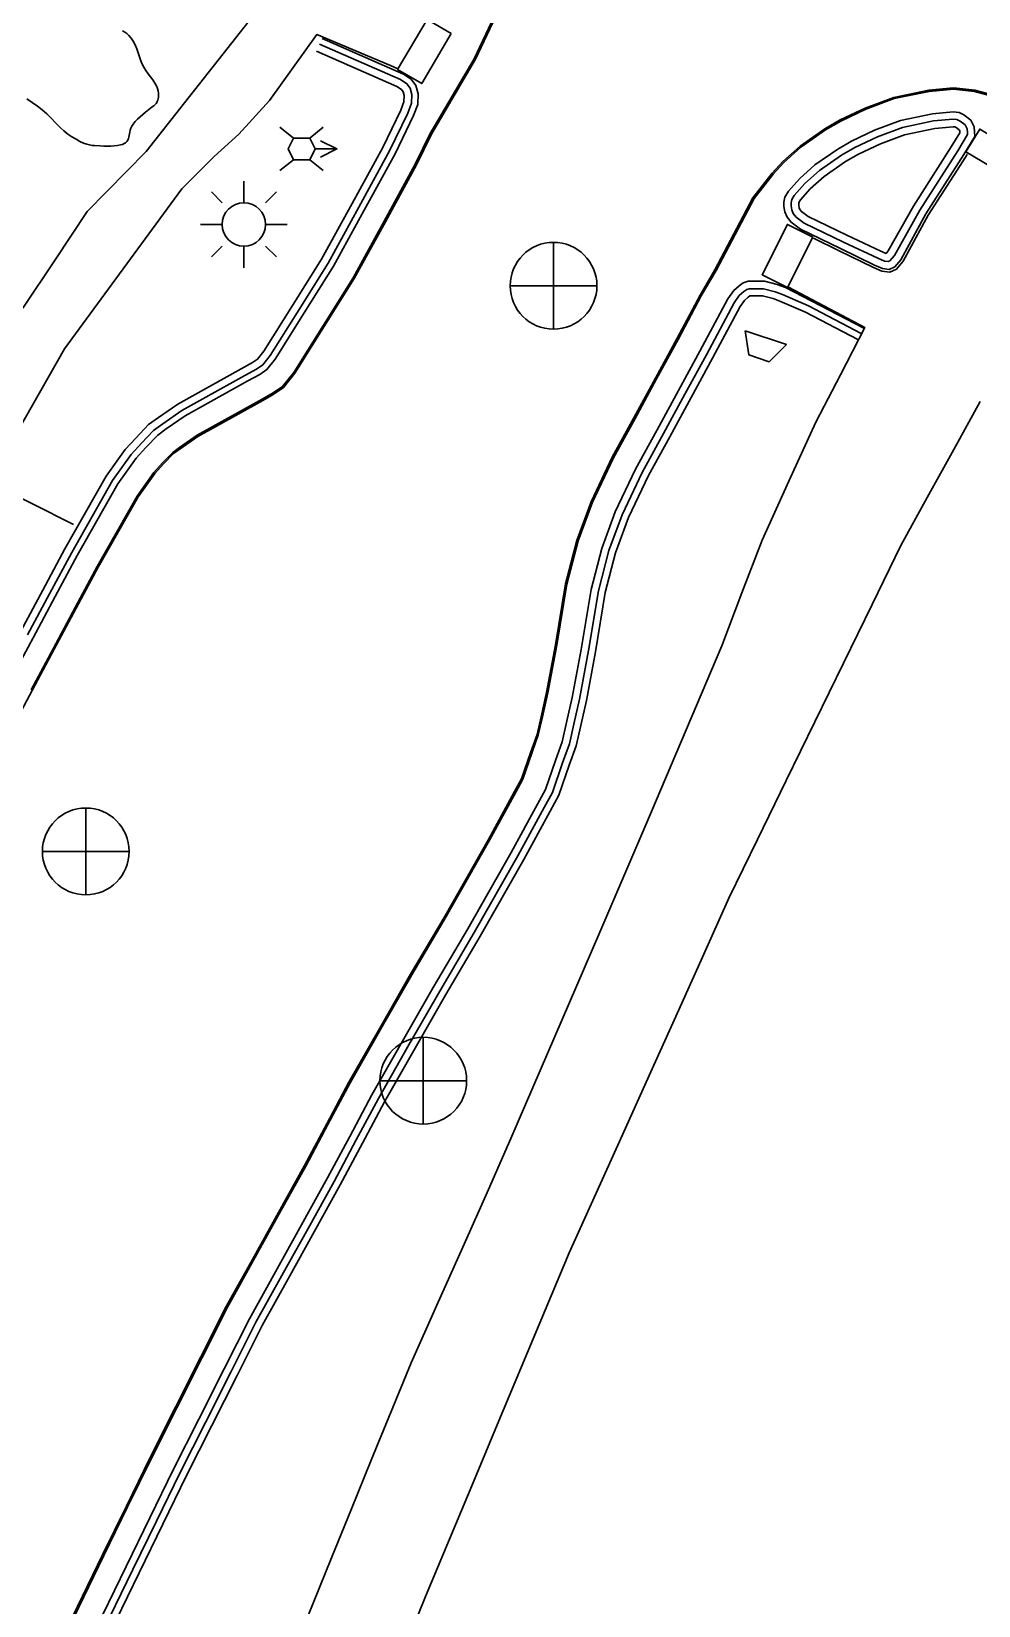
# Model space of a CAD drawing. Header units: feet. Extents: x 3174203 to 3175581, y 1715832 to 1717426.
# Drawn here: x 3174738.5 to 3174810.1, y 1717182.2 to 1717301.2 of the extents above; entities that cross this region are included whole.
import ezdxf

# ---------------------------------------------------------------- set-up
doc = ezdxf.new("R2010")
doc.units = ezdxf.units.FT
doc.header["$MEASUREMENT"] = 0
for name, color, linetype, lineweight in [('BACK_OF_CURB', 5, 'Continuous', 30), ('BOTTOM_OF_CURB', 3, 'Continuous', 30), ('CONCRETE', 204, 'Continuous', 30), ('FIRE_HYDRANT', 1, 'Continuous', 30), ('FOOT_PATH', 2, 'Continuous', 30), ('GUTTER', 30, 'Continuous', 30), ('LIGHT_POLE', 5, 'Continuous', 30), ('MANHOLE', 30, 'Continuous', 30), ('SIGN_BOARD', 2, 'Continuous', 30), ('TOP_OF_CURB', 1, 'Continuous', 30)]:
    doc.layers.add(name, color=color, linetype=linetype, lineweight=lineweight)
for name, color, linetype, lineweight, true_color in [('HARD_SURFACE', 71, 'Continuous', 30, 0xbcff40), ('PAVED_ROAD', 140, 'Continuous', 30, 0x38a9ff), ('SHRUBLINE', 71, 'Continuous', 30, 0xc6ff6b)]:
    doc.layers.add(name, color=color, linetype=linetype, lineweight=lineweight, true_color=true_color)

# ---------------------------------------------------------------- blocks, each defined once
blk = doc.blocks.new('SYM208')
at = {"lineweight": -2}
for p, q in [((-0.5, 0.5), (-0.1875, 0.25)), ((0.1875, 0.25), (0.5, 0.5)), ((0.3125, 0), (0.8125, 0)), ((0.1875, -0.25), (0.5, -0.5))]:
    blk.add_line(p, q, dxfattribs=at)
at = {"lineweight": -2, "flags": 128}
for points in [[(-0.5, -0.5), (-0.1875, -0.25), (0.1875, -0.25), (0.3125, 0), (0.1875, 0.25), (-0.1875, 0.25), (-0.3125, 0), (-0.1875, -0.25)], [(0.4375, 0.1875), (0.8125, 0), (0.4375, -0.1875)]]:
    blk.add_lwpolyline(points, dxfattribs=at)
blk = doc.blocks.new('SYM208_1')
at = {"layer": 'FIRE_HYDRANT', "ltscale": 0.25, "xscale": 13.123333, "yscale": 13.123333, "zscale": 13.123333}
blk.add_blockref('SYM208', (0, 0), dxfattribs=at)
blk = doc.blocks.new('SYM002')
at = {"layer": 'FIRE_HYDRANT', "ltscale": 0.25, "xscale": 0.5, "yscale": 0.5, "zscale": 0.5}
blk.add_blockref('SYM208_1', (0, 0), dxfattribs=at)
blk = doc.blocks.new('SYM205')
at = {"lineweight": -2}
for p, q in [((-0.25, 0.25), (-0.375, 0.375)), ((0, 0.25), (0, 0.5)), ((0.25, 0.25), (0.375, 0.375)), ((0.25, 0), (0.5, 0)), ((-0.25, -0.25), (-0.375, -0.375)), ((0, -0.25), (0, -0.5)), ((0.25, -0.25), (0.375, -0.375))]:
    blk.add_line(p, q, dxfattribs=at)
at = {"lineweight": -2, "flags": 128}
blk.add_lwpolyline([(-0.5, 0), (-0.25, 0, 1), (0.25, 0, 1), (-0.25, 0)], format="xyb", dxfattribs=at)
blk = doc.blocks.new('SYM205_1')
at = {"layer": 'LIGHT_POLE', "ltscale": 0.25, "xscale": 26.246667, "yscale": 26.246667, "zscale": 26.246667}
blk.add_blockref('SYM205', (0, 0), dxfattribs=at)
blk = doc.blocks.new('SYM003')
at = {"layer": 'LIGHT_POLE', "ltscale": 0.25, "xscale": 0.5, "yscale": 0.5, "zscale": 0.5}
blk.add_blockref('SYM205_1', (0, 0), dxfattribs=at)
blk = doc.blocks.new('SYM203')
at = {"lineweight": -2}
blk.add_line((-0.5, 0), (0.5, 0), dxfattribs=at)
at = {"lineweight": -2, "flags": 128}
blk.add_lwpolyline([(0, -0.5, 1), (0, 0.5, 1), (0, -0.5), (0, 0.5)], format="xyb", dxfattribs=at)
blk = doc.blocks.new('SYM203_1')
at = {"layer": 'MANHOLE', "ltscale": 0.25, "xscale": 26.246667, "yscale": 26.246667, "zscale": 26.246667}
blk.add_blockref('SYM203', (0, 0), dxfattribs=at)
blk = doc.blocks.new('SYM004')
at = {"layer": 'MANHOLE', "ltscale": 0.25, "xscale": 0.5, "yscale": 0.5, "zscale": 0.5}
blk.add_blockref('SYM203_1', (0, 0), dxfattribs=at)
blk = doc.blocks.new('SYM207')
at = {"layer": 'SIGN_BOARD', "ltscale": 2.809322}
blk.add_3dface([(-1.322683, 1.213682), (-1.067804, -0.602562), (0.487143, -1.125157), (1.787212, 0.168493)], dxfattribs=at)
blk = doc.blocks.new('SYM008')
at = {"layer": 'SIGN_BOARD', "ltscale": 2.809322, "xscale": 0.5, "yscale": 0.5, "zscale": 0.5}
blk.add_blockref('SYM207', (0, 0), dxfattribs=at)

msp = doc.modelspace()

# ---------------------------------------------------------------- linework, layer by layer
at = {"layer": 'BACK_OF_CURB'}
for points in [[(3174760.028972, 1717299.753776, 5241.488), (3174766.112027, 1717297.099898, 5241.174794), (3174766.452634, 1717296.867568, 5241.155241), (3174766.578304, 1717296.69349, 5241.145955), (3174766.663498, 1717296.401274, 5241.136289), (3174766.648367, 1717295.932018, 5241.126325), (3174766.41338, 1717295.305123, 5241.117816), (3174765.038292, 1717292.477362, 5241.081575), (3174762.721145, 1717288.248111, 5241.024), (3174760.40641, 1717284.023263, 5240.94), (3174758.221925, 1717280.534301, 5240.968), (3174756.053305, 1717277.070679, 5240.986023), (3174755.566941, 1717276.462467, 5240.990333), (3174755.189013, 1717276.210409, 5240.999026), (3174754.339872, 1717275.735689, 5241.02), (3174749.551592, 1717273.077339, 5241.043), (3174748.069967, 1717272.053239, 5241.041), (3174747.328521, 1717271.526591, 5241.039), (3174746.365578, 1717270.506575, 5241.019), (3174745.570619, 1717269.637563, 5240.99077), (3174744.120204, 1717267.611602, 5240.932573), (3174741.010488, 1717262.127761, 5240.793), (3174739.33772, 1717259.006018, 5240.736), (3174737.670876, 1717255.895333, 5240.752)], [(3174800.139526, 1717285.847647, 5241.228), (3174797.212148, 1717287.261459, 5241.195082), (3174796.709382, 1717287.634035, 5241.188226), (3174796.590517, 1717287.782679, 5241.186701), (3174796.536088, 1717287.918809, 5241.188121), (3174796.497119, 1717288.126734, 5241.190309), (3174796.497119, 1717288.225436, 5241.192), (3174796.516734, 1717288.323554, 5241.191429), (3174796.626148, 1717288.509635, 5241.194454), (3174797.369569, 1717289.343519, 5241.216673), (3174798.418861, 1717290.273965, 5241.24767), (3174800.046221, 1717291.408663, 5241.286138), (3174801.010013, 1717291.963077, 5241.304155), (3174802.67374, 1717292.758027, 5241.329796), (3174804.501094, 1717293.440527, 5241.356463), (3174806.784382, 1717293.907201, 5241.387022), (3174808.170956, 1717294.045917, 5241.406249), (3174808.29924, 1717294.030818, 5241.4104), (3174808.39929, 1717293.980772, 5241.417343), (3174808.639086, 1717293.80085, 5241.432711), (3174808.672551, 1717293.737239, 5241.438755), (3174808.682356, 1717293.58829, 5241.439847), (3174808.040307, 1717292.524448, 5241.415359), (3174805.173621, 1717288.040107, 5241.31), (3174803.268169, 1717284.653207, 5241.285791), (3174803.105772, 1717284.464697, 5241.28247), (3174802.716217, 1717284.635021, 5241.269), (3174800.139526, 1717285.847647, 5241.228)], [(3174800.968967, 1717277.950251, 5241.254), (3174797.012061, 1717280.015132, 5241.122), (3174795.082814, 1717280.867484, 5241.154), (3174794.555867, 1717281.06035, 5241.178055), (3174793.762449, 1717281.265285, 5241.209556), (3174792.829184, 1717281.265285, 5241.241635), (3174792.805558, 1717281.258532, 5241.246491), (3174792.687148, 1717281.169687, 5241.255), (3174792.398379, 1717280.916907, 5241.325), (3174792.070009, 1717280.453132, 5241.322), (3174789.988283, 1717276.545038, 5241.082), (3174788.364903, 1717273.571761, 5241.062), (3174786.744225, 1717270.603433, 5241.044331), (3174785.138169, 1717267.661885, 5241.022148), (3174783.634649, 1717264.500615, 5240.994509), (3174782.653641, 1717261.833162, 5240.969958), (3174781.871261, 1717258.828569, 5240.938796), (3174781.122107, 1717254.337988, 5240.892636), (3174780.438976, 1717250.658041, 5240.851407), (3174780.016588, 1717248.756496, 5240.826478), (3174779.66289, 1717247.232233, 5240.808), (3174779.148633, 1717245.770044, 5240.743), (3174778.362772, 1717243.492798, 5240.782), (3174777.704786, 1717242.302861, 5240.778389), (3174775.720244, 1717238.645587, 5240.771272), (3174772.419115, 1717232.846561, 5240.76357), (3174769.804897, 1717228.419736, 5240.761196), (3174767.487357, 1717224.359212, 5240.762936), (3174765.173563, 1717220.305251, 5240.76602), (3174763.507333, 1717217.181436, 5240.771079), (3174761.829407, 1717214.035692, 5240.780425), (3174759.852937, 1717210.475988, 5240.79602), (3174757.880936, 1717206.924334, 5240.815885), (3174755.919532, 1717203.391764, 5240.839823), (3174754.019895, 1717199.623323, 5240.869105), (3174752.110431, 1717195.835388, 5240.902578), (3174750.203914, 1717192.053301, 5240.939828), (3174748.407969, 1717188.381781, 5240.977835), (3174746.610333, 1717184.706805, 5241.011598), (3174743.98125, 1717179.264135, 5241.056877)]]:
    msp.add_polyline3d(points, dxfattribs=at)
at = {"layer": 'BOTTOM_OF_CURB'}
for points in [[(3174760.447954, 1717300.71414, 5241.357), (3174766.621178, 1717298.020924, 5240.864), (3174767.194716, 1717297.629711, 5240.822), (3174767.533624, 1717297.160255, 5240.796), (3174767.716114, 1717296.534315, 5240.777), (3174767.690044, 1717295.725808, 5240.768), (3174767.377205, 1717294.891221, 5240.763112), (3174765.969431, 1717291.996246, 5240.739), (3174763.640047, 1717287.744658, 5240.631), (3174761.310662, 1717283.493071, 5240.624), (3174759.109997, 1717279.978268, 5240.625076), (3174756.909332, 1717276.463464, 5240.624884), (3174756.283655, 1717275.681039, 5240.622652), (3174755.736188, 1717275.315907, 5240.624), (3174754.849811, 1717274.82037, 5240.620381), (3174750.105093, 1717272.186204, 5240.596612), (3174748.671249, 1717271.195131, 5240.585713), (3174748.019502, 1717270.732196, 5240.57742), (3174747.133126, 1717269.793285, 5240.560402), (3174746.386061, 1717268.976628, 5240.545251), (3174745.004357, 1717267.046644, 5240.505855), (3174741.928111, 1717261.621826, 5240.401), (3174740.261268, 1717258.51114, 5240.351153), (3174738.594425, 1717255.400455, 5240.303), (3174736.927581, 1717252.289769, 5240.256)], [(3174799.655903, 1717284.841128, 5241.089), (3174796.631796, 1717286.301656, 5240.955031), (3174795.927909, 1717286.823273, 5240.923), (3174795.615071, 1717287.214486, 5240.906), (3174795.458652, 1717287.605699, 5240.896), (3174795.380442, 1717288.022993, 5240.89), (3174795.380442, 1717288.335963, 5240.889), (3174795.458652, 1717288.727176, 5240.891), (3174795.71935, 1717289.170551, 5240.896), (3174796.579657, 1717290.135542, 5240.914249), (3174797.726731, 1717291.152696, 5240.939), (3174799.447344, 1717292.352415, 5240.978), (3174800.490139, 1717292.952275, 5240.997888), (3174802.236821, 1717293.786863, 5241.026307), (3174804.192062, 1717294.517127, 5241.05199), (3174806.616562, 1717295.012663, 5241.084213), (3174808.180755, 1717295.169148, 5241.101), (3174808.623943, 1717295.116986, 5241.105), (3174808.988921, 1717294.93442, 5241.108), (3174809.510319, 1717294.543207, 5241.109), (3174809.771017, 1717294.047671, 5241.112), (3174809.797087, 1717293.656458, 5241.117), (3174809.823157, 1717293.317407, 5241.123011), (3174808.988921, 1717291.935122, 5241.165964), (3174806.121234, 1717287.449214, 5241.298), (3174804.226299, 1717283.98655, 5241.239156), (3174803.761564, 1717283.44709, 5241.232558), (3174803.352597, 1717283.242467, 5241.226471), (3174802.832094, 1717283.316875, 5241.215586), (3174802.237234, 1717283.577304, 5241.197938), (3174799.655903, 1717284.841128, 5241.089)], [(3174801.42159, 1717278.822129, 5241.250472), (3174795.491937, 1717281.881649, 5240.958706), (3174794.881157, 1717282.1052, 5240.928991), (3174793.901327, 1717282.358283, 5240.883478), (3174792.676042, 1717282.358283, 5240.832109), (3174792.311064, 1717282.253959, 5240.81766), (3174791.998225, 1717282.019232, 5240.806), (3174791.581107, 1717281.6541, 5240.794305), (3174791.137919, 1717281.028159, 5240.781937), (3174789.026259, 1717277.063869, 5240.724943), (3174787.405581, 1717274.095541, 5240.682683), (3174785.784903, 1717271.127213, 5240.644417), (3174784.164225, 1717268.158886, 5240.609772), (3174782.626102, 1717264.924859, 5240.571173), (3174781.609377, 1717262.160288, 5240.538735), (3174780.80121, 1717259.056666, 5240.498936), (3174780.045649, 1717254.527678, 5240.437), (3174779.367832, 1717250.876358, 5240.387453), (3174778.950714, 1717248.998537, 5240.362718), (3174778.611806, 1717247.538008, 5240.346859), (3174778.116478, 1717246.129642, 5240.335199), (3174777.360451, 1717243.93885, 5240.320628), (3174776.74618, 1717242.827968, 5240.315747), (3174774.764869, 1717239.176648, 5240.302), (3174771.473546, 1717233.394848, 5240.292), (3174768.859641, 1717228.968554, 5240.152), (3174766.538091, 1717224.901004, 5240.024), (3174764.216542, 1717220.833455, 5240.173), (3174762.542948, 1717217.695835, 5240.27), (3174760.869355, 1717214.558214, 5240.292), (3174758.897354, 1717211.00656, 5240.314441), (3174756.925354, 1717207.454906, 5240.34166), (3174754.953353, 1717203.903252, 5240.37315), (3174753.04389, 1717200.115318, 5240.410431), (3174751.134426, 1717196.327384, 5240.448233), (3174749.224962, 1717192.53945, 5240.487996), (3174747.42614, 1717188.862049, 5240.52275), (3174745.627318, 1717185.184648, 5240.552658), (3174742.99426, 1717179.733748, 5240.595356)]]:
    msp.add_polyline3d(points, dxfattribs=at)
at = {"layer": 'CONCRETE', "extrusion": (0.4507312797660856, 0.8926596851210469, 1.41884557e-07), "elevation": 2963887.677759, "flags": 128}
msp.add_lwpolyline([(-2059932.346226, 5240.64947), (-2059935.825265, 5240.53607), (-2059939.304304, 5240.42147)], dxfattribs=at)
at = {"layer": 'FOOT_PATH'}
for points in [[(3174737.827738, 1717280.313713, 5241.288916), (3174740.262071, 1717283.974286, 5241.326), (3174742.696404, 1717287.634858, 5241.423), (3174747.13958, 1717292.180558, 5241.455), (3174750.050196, 1717295.86382, 5241.460446), (3174752.960811, 1717299.547082, 5241.469714), (3174755.871426, 1717303.230344, 5241.483)], [(3174736.12095, 1717268.730276, 5241.184), (3174738.542964, 1717272.992762, 5241.272), (3174740.964978, 1717277.255247, 5241.265), (3174743.186921, 1717280.276142, 5241.305068), (3174745.408864, 1717283.297036, 5241.341465), (3174747.630807, 1717286.31793, 5241.376563), (3174749.85275, 1717289.338824, 5241.41045), (3174752.300506, 1717291.806459, 5241.446319), (3174754.160276, 1717293.485482, 5241.476), (3174756.473648, 1717296.026706, 5241.513), (3174760.050627, 1717301.018396, 5241.345), (3174765.628316, 1717298.671653, 5240.926), (3174766.186192, 1717298.434039, 5240.878)], [(3174797.609323, 1717285.607444, 5241.002681), (3174799.56844, 1717284.661266, 5241.089), (3174802.153118, 1717283.395803, 5241.197938), (3174802.776832, 1717283.122742, 5241.215586), (3174803.386181, 1717283.035632, 5241.226471), (3174803.886917, 1717283.286172, 5241.232558), (3174804.391608, 1717283.872012, 5241.239156), (3174806.293412, 1717287.347228, 5241.298), (3174809.15882, 1717291.829572, 5241.165964), (3174809.239303, 1717291.962927, 5241.161985)], [(3174795.71971, 1717281.920863, 5240.971808), (3174801.507881, 1717278.853916, 5241.257), (3174799.650947, 1717275.274242, 5241.271), (3174797.794012, 1717271.694569, 5241.279), (3174795.759484, 1717267.240539, 5241.242), (3174793.724956, 1717262.786509, 5241.214751), (3174792.205388, 1717258.793157, 5241.19224), (3174790.68582, 1717254.799805, 5241.173523), (3174788.77232, 1717250.28419, 5241.155289), (3174786.85882, 1717245.768574, 5241.136), (3174784.94532, 1717241.252959, 5241.081), (3174783.202731, 1717237.203424, 5241.077), (3174781.460142, 1717233.153888, 5241.089), (3174779.717553, 1717229.104353, 5241.115195), (3174778.050564, 1717225.247138, 5241.136178), (3174776.383575, 1717221.389923, 5241.155724), (3174774.716587, 1717217.532708, 5241.172182), (3174773.049598, 1717213.675493, 5241.189366), (3174771.093505, 1717209.312289, 5241.205832), (3174769.137413, 1717204.949085, 5241.218318), (3174767.18132, 1717200.585881, 5241.227), (3174765.677952, 1717196.898837, 5241.256), (3174764.174584, 1717193.211794, 5241.304), (3174762.671216, 1717189.52475, 5241.354285), (3174761.167849, 1717185.837706, 5241.402), (3174759.354519, 1717181.350588, 5241.444)], [(3174766.441757, 1717178.342818, 5241.598589), (3174768.274595, 1717182.908607, 5241.538428), (3174770.085224, 1717187.237574, 5241.485), (3174771.895853, 1717191.566542, 5241.436061), (3174773.706483, 1717195.895509, 5241.389332), (3174775.517112, 1717200.224476, 5241.339342), (3174777.327742, 1717204.553444, 5241.286), (3174779.138371, 1717208.882411, 5241.236), (3174781.153122, 1717213.355079, 5241.282), (3174783.167872, 1717217.827746, 5241.274662), (3174785.182623, 1717222.300414, 5241.2645), (3174787.197373, 1717226.773081, 5241.250558), (3174789.212124, 1717231.245749, 5241.233), (3174791.226874, 1717235.718416, 5241.238), (3174793.391408, 1717240.160358, 5241.277), (3174795.555942, 1717244.602301, 5241.310944), (3174797.720475, 1717249.044243, 5241.349191), (3174799.885009, 1717253.486185, 5241.388537), (3174802.049543, 1717257.928127, 5241.432), (3174804.214077, 1717262.370069, 5241.485), (3174806.216457, 1717266.001016, 5241.512), (3174808.218838, 1717269.631963, 5241.444), (3174810.221218, 1717273.26291, 5241.328)]]:
    msp.add_polyline3d(points, dxfattribs=at)
at = {"layer": 'GUTTER'}
for points in [[(3174738.447568, 1717251.473002, 5240.404675), (3174740.111477, 1717254.578211, 5240.39958), (3174741.775386, 1717257.68342, 5240.393), (3174743.439294, 1717260.78863, 5240.407), (3174746.46042, 1717266.116247, 5240.481), (3174747.728967, 1717267.88817, 5240.532855), (3174748.397159, 1717268.618607, 5240.553489), (3174749.15744, 1717269.423949, 5240.57191), (3174749.661468, 1717269.78196, 5240.580922), (3174751.016622, 1717270.718642, 5240.598014), (3174755.689603, 1717273.312982, 5240.651158), (3174756.6373, 1717273.8428, 5240.657308), (3174757.463973, 1717274.394147, 5240.661321), (3174758.319076, 1717275.463476, 5240.656669), (3174760.55945, 1717279.041701, 5240.639), (3174762.799824, 1717282.619927, 5240.655), (3174765.151349, 1717286.911924, 5240.698), (3174767.502874, 1717291.203921, 5240.771855), (3174768.640074, 1717293.542484, 5240.807618), (3174771.956723, 1717299.190647, 5240.890047), (3174773.26521, 1717301.952716, 5240.924814)], [(3174811.477643, 1717296.264228, 5241.105787), (3174809.789618, 1717296.720643, 5241.112062), (3174808.436126, 1717296.865182, 5241.114), (3174808.195797, 1717296.893468, 5241.112), (3174806.358933, 1717296.709704, 5241.091), (3174803.717655, 1717296.169861, 5241.058104), (3174801.566089, 1717295.366271, 5241.034), (3174799.692059, 1717294.470835, 5241.011), (3174798.527982, 1717293.80121, 5240.994), (3174796.664214, 1717292.501673, 5240.968368), (3174795.367029, 1717291.351411, 5240.953), (3174794.57673, 1717290.464945, 5240.943969), (3174793.12251, 1717288.614284, 5240.92), (3174790.248305, 1717283.182945, 5240.864204), (3174789.1338, 1717281.257984, 5240.846), (3174787.374289, 1717277.954796, 5240.815765), (3174785.746788, 1717274.973972, 5240.784779), (3174784.119288, 1717271.993149, 5240.750454), (3174782.491788, 1717269.012325, 5240.715528), (3174780.894245, 1717265.653364, 5240.673721), (3174779.816186, 1717262.722023, 5240.636), (3174778.96374, 1717259.44835, 5240.595072), (3174778.197176, 1717254.853411, 5240.542159), (3174777.528485, 1717251.251249, 5240.503962), (3174777.120415, 1717249.414164, 5240.484827), (3174776.806903, 1717248.063081, 5240.473394), (3174776.34408, 1717246.747136, 5240.46545), (3174775.639285, 1717244.704802, 5240.454), (3174775.10008, 1717243.729673, 5240.451593), (3174773.124316, 1717240.088577, 5240.443895), (3174769.849832, 1717234.336357, 5240.436291), (3174767.236465, 1717229.910973, 5240.433499), (3174764.904814, 1717225.825725, 5240.43525), (3174762.573162, 1717221.740477, 5240.441), (3174760.896967, 1717218.597978, 5240.445149), (3174759.220772, 1717215.45548, 5240.453721), (3174757.245264, 1717211.89751, 5240.468437), (3174755.269757, 1717208.339539, 5240.487725), (3174753.294249, 1717204.781569, 5240.51126), (3174751.377474, 1717200.979131, 5240.540516), (3174749.460699, 1717197.176693, 5240.573842), (3174747.543924, 1717193.374255, 5240.610573), (3174745.741614, 1717189.689723, 5240.6445), (3174743.939304, 1717186.00519, 5240.677631), (3174741.299419, 1717180.540159, 5240.724213)]]:
    msp.add_polyline3d(points, dxfattribs=at)
at = {"layer": 'HARD_SURFACE'}
msp.add_polyline3d([(3174816.894836, 1717287.476052, 5241.172), (3174813.09196, 1717289.795342, 5241.121), (3174809.134219, 1717292.143789, 5241.106), (3174810.188219, 1717293.869435, 5241.098), (3174814.180174, 1717291.498402, 5241.044), (3174818.012863, 1717289.309251, 5241.123)], close=True, dxfattribs=at)
for points in [[(3174770.213893, 1717301.083827, 5240.906), (3174767.985686, 1717297.309506, 5240.794), (3174766.164987, 1717298.384374, 5240.905), (3174768.393194, 1717302.158695, 5241.067)], [(3174797.560878, 1717285.693239, 5241.003), (3174795.642219, 1717281.88456, 5240.974), (3174793.732302, 1717282.8467, 5240.827), (3174795.650961, 1717286.655379, 5240.9)]]:
    msp.add_3dface(points, dxfattribs=at)
at = {"layer": 'PAVED_ROAD'}
for points in [[(3174735.392927, 1717245.59349, 5240.409698), (3174738.535656, 1717251.425668, 5240.4089), (3174740.199395, 1717254.53056, 5240.407567), (3174741.863133, 1717257.635451, 5240.4), (3174743.526872, 1717260.740343, 5240.412), (3174746.544804, 1717266.062327, 5240.486), (3174747.806792, 1717267.82509, 5240.535905), (3174748.470414, 1717268.550531, 5240.556), (3174749.223387, 1717269.348132, 5240.575224), (3174749.718854, 1717269.700062, 5240.585081), (3174751.069448, 1717270.633592, 5240.602147), (3174755.738272, 1717273.225624, 5240.655341), (3174756.689522, 1717273.757428, 5240.661285), (3174757.532376, 1717274.319568, 5240.665208), (3174758.400775, 1717275.405523, 5240.661391), (3174760.64345, 1717278.987424, 5240.647), (3174762.886126, 1717282.569325, 5240.66), (3174765.238934, 1717286.863664, 5240.702), (3174767.591741, 1717291.158003, 5240.777827), (3174768.728291, 1717293.495227, 5240.812252), (3174772.045198, 1717299.143831, 5240.897144), (3174773.357745, 1717301.914468, 5240.933728)], [(3174811.511168, 1717296.358754, 5241.108882), (3174809.808092, 1717296.819238, 5241.114745), (3174808.44728, 1717296.964559, 5241.116), (3174808.196675, 1717296.994055, 5241.115), (3174806.343904, 1717296.808699, 5241.092489), (3174803.689981, 1717296.266272, 5241.059068), (3174801.526962, 1717295.458405, 5241.035), (3174799.645503, 1717294.559419, 5241.015), (3174798.474352, 1717293.885724, 5240.998), (3174796.602233, 1717292.580364, 5240.972879), (3174795.296291, 1717291.422338, 5240.957), (3174794.50002, 1717290.529173, 5240.94719), (3174793.038327, 1717288.669002, 5240.924), (3174790.160809, 1717283.231402, 5240.866533), (3174789.046372, 1717281.306559, 5240.847901), (3174787.286272, 1717278.002264, 5240.819561), (3174785.659019, 1717275.021894, 5240.790145), (3174784.031518, 1717272.04107, 5240.756724), (3174782.40268, 1717269.057797, 5240.722543), (3174780.801971, 1717265.692179, 5240.680661), (3174779.720645, 1717262.751952, 5240.642), (3174778.865839, 1717259.469219, 5240.600463), (3174778.098689, 1717254.870766, 5240.547088), (3174777.430484, 1717251.271223, 5240.509004), (3174777.022897, 1717249.436308, 5240.489996), (3174776.710738, 1717248.091057, 5240.479009), (3174776.249647, 1717246.780036, 5240.471842), (3174775.547582, 1717244.745612, 5240.46023), (3174775.012375, 1717243.777716, 5240.456689), (3174773.036908, 1717240.137165, 5240.44999), (3174769.76332, 1717234.38652, 5240.445006), (3174767.149982, 1717229.961185, 5240.44198), (3174764.817964, 1717225.875294, 5240.443941), (3174762.485603, 1717221.788803, 5240.448715), (3174760.808734, 1717218.645042, 5240.456333), (3174759.132935, 1717215.503287, 5240.467977), (3174757.157837, 1717211.946053, 5240.485237), (3174755.182329, 1717208.388082, 5240.503206), (3174753.205852, 1717204.828366, 5240.525052), (3174751.288178, 1717201.024144, 5240.55188), (3174749.371403, 1717197.221706, 5240.582554), (3174747.454359, 1717193.418733, 5240.617092), (3174745.651785, 1717189.733663, 5240.652251), (3174743.849366, 1717186.048909, 5240.685025), (3174741.209118, 1717180.583125, 5240.730406)]]:
    msp.add_polyline3d(points, dxfattribs=at)
at = {"layer": 'SHRUBLINE'}
msp.add_polyline3d([(3174738.133854, 1717296.153785, 5241.728827), (3174738.533646, 1717295.887899, 5241.71402), (3174738.919894, 1717295.612743, 5241.700509), (3174739.287608, 1717295.32475, 5241.688275), (3174739.631797, 1717295.020354, 5241.677322), (3174739.888805, 1717294.76391, 5241.669717), (3174740.384571, 1717294.23605, 5241.656748), (3174740.641578, 1717293.97632, 5241.651252), (3174740.916835, 1717293.727178, 5241.64438), (3174741.215754, 1717293.494224, 5241.639797), (3174741.528908, 1717293.282082, 5241.63582), (3174741.843157, 1717293.095135, 5241.634322), (3174742.145361, 1717292.937763, 5241.63155), (3174742.422382, 1717292.814348, 5241.629409), (3174742.664486, 1717292.727264, 5241.627833), (3174742.875567, 1717292.670851, 5241.625554), (3174743.062923, 1717292.637442, 5241.624712), (3174743.233856, 1717292.619368, 5241.623118), (3174743.661515, 1717292.594311, 5241.620836), (3174743.935814, 1717292.583041, 5241.619051), (3174744.232079, 1717292.578534, 5241.616513), (3174744.473974, 1717292.582099, 5241.614268), (3174744.724424, 1717292.595649, 5241.612046), (3174744.972021, 1717292.623462, 5241.609971), (3174745.205362, 1717292.669817, 5241.60866), (3174745.347616, 1717292.713239, 5241.608224), (3174745.476563, 1717292.768707, 5241.607874), (3174745.590303, 1717292.83812, 5241.607165), (3174745.686934, 1717292.923381, 5241.606952), (3174745.764556, 1717293.026391, 5241.606789), (3174745.821268, 1717293.149052, 5241.606332), (3174745.850005, 1717293.254777, 5241.606281), (3174745.915364, 1717293.633993, 5241.606192), (3174745.948913, 1717293.777515, 5241.606356), (3174745.997699, 1717293.927811, 5241.606605), (3174746.067336, 1717294.083812, 5241.60696), (3174746.163437, 1717294.244448, 5241.607524), (3174746.309705, 1717294.431938, 5241.60851), (3174746.48723, 1717294.620093, 5241.609883), (3174746.685371, 1717294.804921, 5241.612273), (3174746.893488, 1717294.98243, 5241.614753), (3174747.10094, 1717295.148629, 5241.617543), (3174747.615359, 1717295.541106, 5241.624353), (3174747.730967, 1717295.633786, 5241.626938), (3174747.822235, 1717295.715156, 5241.628887), (3174747.893285, 1717295.791203, 5241.629835), (3174747.94824, 1717295.867915, 5241.631226), (3174747.991225, 1717295.951281, 5241.632128), (3174748.026362, 1717296.047288, 5241.633739), (3174748.056422, 1717296.160615, 5241.634929), (3174748.078768, 1717296.290709, 5241.637031), (3174748.089409, 1717296.435706, 5241.638605), (3174748.084354, 1717296.593744, 5241.641236), (3174748.059614, 1717296.762959, 5241.644241), (3174748.011198, 1717296.941489, 5241.646468), (3174747.935116, 1717297.12747, 5241.650152), (3174747.809196, 1717297.351663, 5241.654834), (3174747.65265, 1717297.582195, 5241.661341), (3174747.297526, 1717298.057204, 5241.674263), (3174747.123871, 1717298.299147, 5241.679275), (3174746.969437, 1717298.542357, 5241.685668), (3174746.843447, 1717298.785461, 5241.692584), (3174746.742169, 1717299.026664, 5241.699134), (3174746.658633, 1717299.264063, 5241.705661), (3174746.516907, 1717299.719844, 5241.717635), (3174746.444777, 1717299.934422, 5241.722617), (3174746.31979, 1717300.234896, 5241.729982), (3174746.174843, 1717300.506843, 5241.738514), (3174746.012788, 1717300.747412, 5241.747109), (3174745.836475, 1717300.953749, 5241.753851), (3174745.686164, 1717301.092621, 5241.760849), (3174745.524538, 1717301.20849, 5241.766004), (3174745.347583, 1717301.302085, 5241.771279)], dxfattribs=at)
at = {"layer": 'TOP_OF_CURB'}
for points in [[(3174760.261051, 1717300.285734, 5241.434), (3174766.394052, 1717297.610066, 5241.155294), (3174766.863683, 1717297.289729, 5241.086623), (3174767.107468, 1717296.952037, 5241.042639), (3174767.246555, 1717296.474967, 5240.998239), (3174767.225365, 1717295.817796, 5240.99342), (3174766.947255, 1717295.075857, 5241.012889), (3174765.554062, 1717292.210866, 5241.050037), (3174763.230136, 1717287.969242, 5240.887094), (3174760.907287, 1717283.729583, 5240.890515), (3174758.713839, 1717280.226307, 5240.872), (3174756.52747, 1717276.734335, 5240.896963), (3174755.963938, 1717276.029624, 5240.911283), (3174755.4921, 1717275.714933, 5240.907873), (3174754.622334, 1717275.228682, 5240.915265), (3174749.858183, 1717272.583728, 5240.961), (3174748.403025, 1717271.577922, 5240.95), (3174747.711264, 1717271.086566, 5240.951), (3174746.790732, 1717270.111474, 5240.904), (3174746.022303, 1717269.271463, 5240.879415), (3174744.609948, 1717267.298665, 5240.825561), (3174741.518771, 1717261.847517, 5240.689), (3174739.849285, 1717258.731899, 5240.63), (3174738.182442, 1717255.621213, 5240.606)], [(3174799.89004, 1717285.324365, 5241.228), (3174796.910867, 1717286.763192, 5241.195082), (3174796.303693, 1717287.213141, 5241.188226), (3174796.084129, 1717287.48771, 5241.186701), (3174795.976753, 1717287.756263, 5241.188121), (3174795.917413, 1717288.072878, 5241.190309), (3174795.917413, 1717288.282814, 5241.192), (3174795.967447, 1717288.533088, 5241.191429), (3174796.155398, 1717288.852739, 5241.194454), (3174796.959498, 1717289.754686, 5241.216673), (3174798.059552, 1717290.730145, 5241.24767), (3174799.735323, 1717291.898597, 5241.286138), (3174800.740128, 1717292.476604, 5241.304155), (3174802.44692, 1717293.292131, 5241.329796), (3174804.340665, 1717293.999427, 5241.356463), (3174806.697261, 1717294.481085, 5241.387022), (3174808.176043, 1717294.629025, 5241.406249), (3174808.467804, 1717294.594686, 5241.4104), (3174808.705388, 1717294.475844, 5241.417343), (3174809.091373, 1717294.186233, 5241.432711), (3174809.242803, 1717293.898395, 5241.438755), (3174809.261487, 1717293.618022, 5241.441448), (3174809.274585, 1717293.447665, 5241.439847), (3174808.532765, 1717292.218508, 5241.415359), (3174805.67085, 1717287.741629, 5241.31), (3174803.745078, 1717284.318612, 5241.285791), (3174803.397213, 1717283.914813, 5241.281), (3174803.254984, 1717283.84365, 5241.279), (3174802.99272, 1717283.881142, 5241.276), (3174802.476504, 1717284.10714, 5241.269), (3174799.89004, 1717285.324365, 5241.228)], [(3174801.214313, 1717278.420406, 5241.254), (3174797.242134, 1717280.493257, 5241.122), (3174795.28132, 1717281.359555, 5241.154), (3174794.713697, 1717281.56731, 5241.178055), (3174793.829832, 1717281.795606, 5241.209556), (3174792.75488, 1717281.795606, 5241.241635), (3174792.56563, 1717281.741512, 5241.246491), (3174792.352884, 1717281.581885, 5241.255), (3174792.00184, 1717281.274592, 5241.325), (3174791.617761, 1717280.732134, 5241.322), (3174789.52151, 1717276.796774, 5241.082), (3174787.899441, 1717273.825898, 5241.062), (3174786.278764, 1717270.85757, 5241.044331), (3174784.665613, 1717267.903029, 5241.022148), (3174783.145304, 1717264.706457, 5240.994509), (3174782.146966, 1717261.991883, 5240.969958), (3174781.352074, 1717258.939241, 5240.938796), (3174780.599812, 1717254.430026, 5240.892636), (3174779.919259, 1717250.763968, 5240.851407), (3174779.499428, 1717248.873934, 5240.826478), (3174779.152906, 1717247.380595, 5240.808), (3174778.647833, 1717245.944521, 5240.743), (3174777.876448, 1717243.709222, 5240.782), (3174777.239672, 1717242.557642, 5240.778389), (3174775.256697, 1717238.903257, 5240.771272), (3174771.960326, 1717233.112589, 5240.76357), (3174769.34626, 1717228.686022, 5240.761196), (3174767.026775, 1717224.622089, 5240.762936), (3174764.709218, 1717220.561535, 5240.76602), (3174763.039415, 1717217.431021, 5240.771079), (3174761.363591, 1717214.289219, 5240.780425), (3174759.38929, 1717210.733421, 5240.79602), (3174757.417289, 1717207.181767, 5240.815885), (3174755.450744, 1717203.639937, 5240.839823), (3174753.546338, 1717199.862038, 5240.869105), (3174751.636875, 1717196.074104, 5240.902578), (3174749.728928, 1717192.289179, 5240.939828), (3174747.931587, 1717188.614806, 5240.977835), (3174746.133376, 1717184.938653, 5241.011598), (3174743.502364, 1717179.491991, 5241.056877)]]:
    msp.add_polyline3d(points, dxfattribs=at)

# ---------------------------------------------------------------- block references
at = {"layer": 'FIRE_HYDRANT', "ltscale": 0.25, "xscale": 0.5, "yscale": 0.5, "zscale": 0.5}
msp.add_blockref('SYM002', (3174758.9049, 1717292.3688, 5241.4652), dxfattribs=at)
at = {"layer": 'LIGHT_POLE', "ltscale": 0.25, "xscale": 0.5, "yscale": 0.5, "zscale": 0.5}
msp.add_blockref('SYM003', (3174754.5404, 1717286.657, 5241.6533), dxfattribs=at)
at = {"layer": 'MANHOLE', "ltscale": 0.25, "xscale": 0.5, "yscale": 0.5, "zscale": 0.5}
for p in [(3174777.956, 1717282.02, 5240.964), (3174742.586, 1717239.246, 5240.623), (3174768.106, 1717221.911, 5240.762)]:
    msp.add_blockref('SYM004', p, dxfattribs=at)
at = {"layer": 'SIGN_BOARD', "ltscale": 2.809322, "xscale": 2, "yscale": 2, "zscale": 2}
msp.add_blockref('SYM008', (3174793.7839, 1717277.4011, 5241.2599), dxfattribs=at)

doc.saveas('drawing.dxf')
